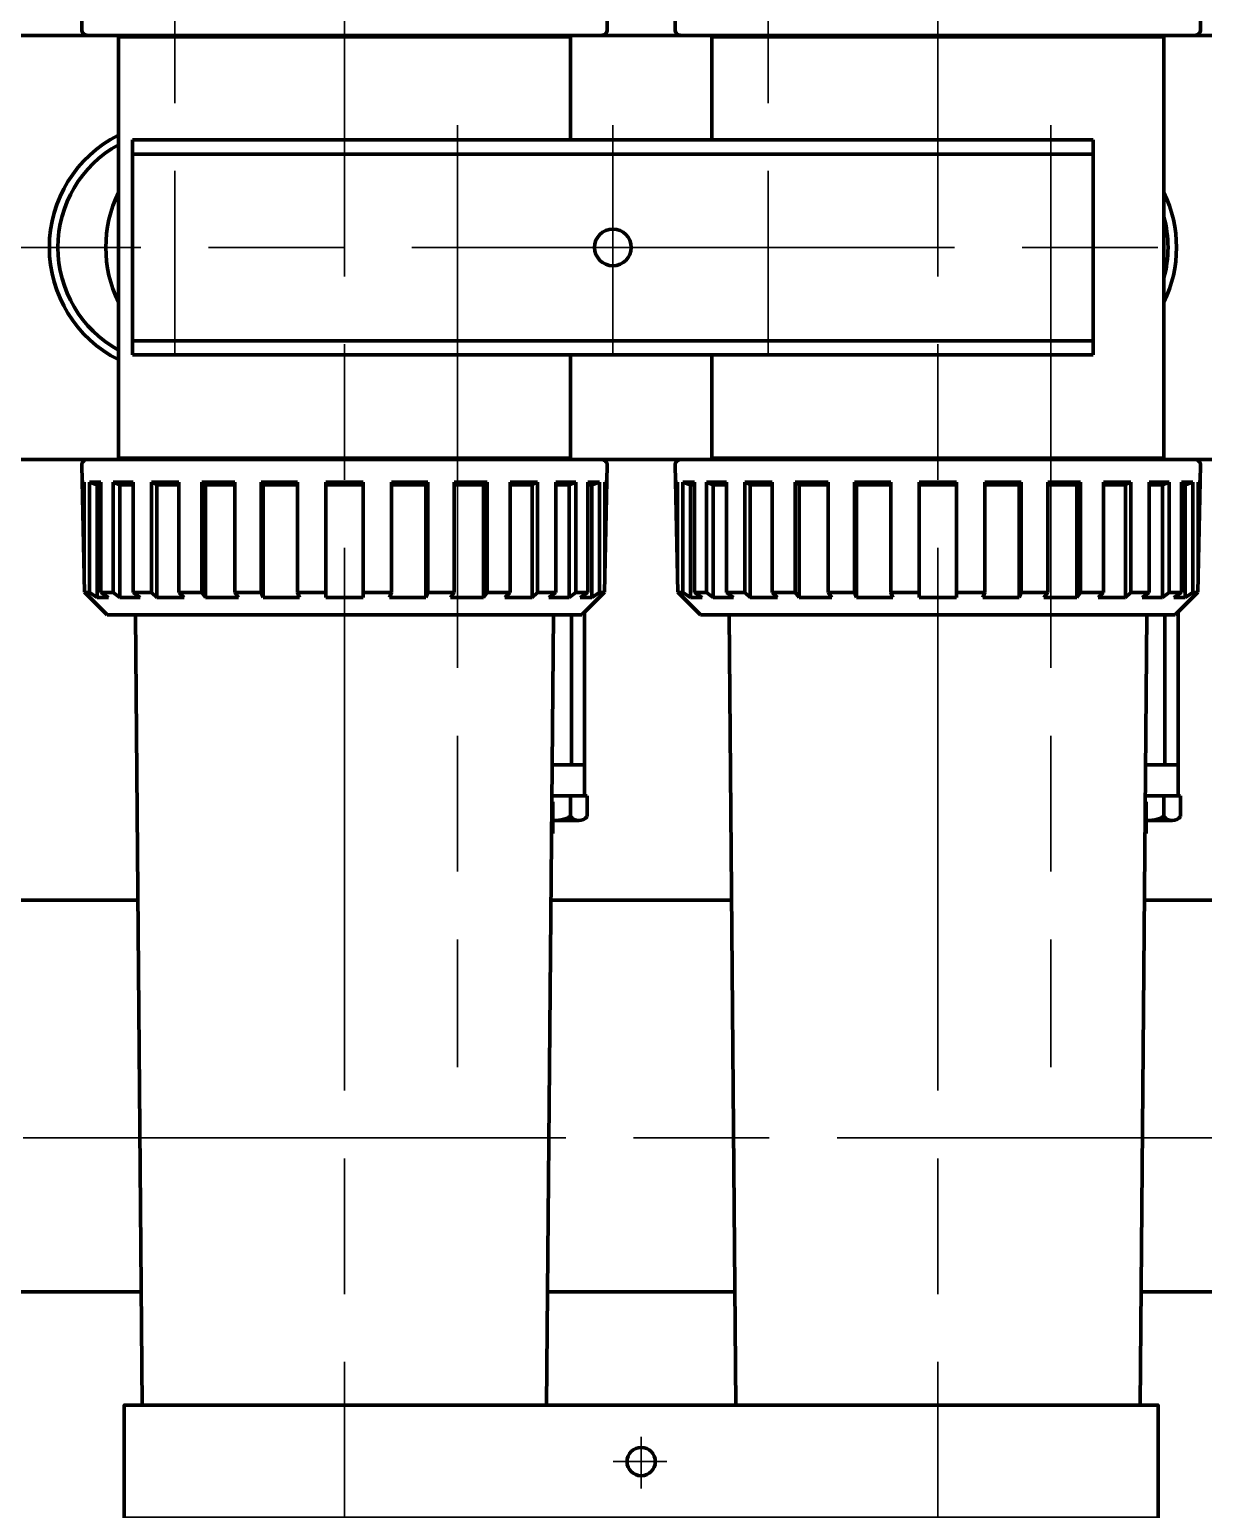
# Model space of a CAD drawing. Header units: millimetres. Extents: x 4423 to 6629, y 3249 to 4171.
# Drawn here: x 4619.7 to 4671.7, y 3905.3 to 3970.7 of the extents above; entities that cross this region are included whole.
import ezdxf

# ---------------------------------------------------------------- set-up
doc = ezdxf.new("R2010")
doc.units = ezdxf.units.MM
doc.linetypes.add('ACAD_ISO08W100', pattern=[36, 24, -3, 6, -3])
doc.layers.add('M_EQUIP_E3', color=3, linetype='Continuous', lineweight=35)
doc.layers.add('M_EQUIP_E7', color=7, linetype='Continuous', lineweight=70)

msp = doc.modelspace()

# ---------------------------------------------------------------- linework, layer by layer
at = {"layer": 'M_EQUIP_E3', "color": 3, "linetype": 'ACAD_ISO08W100', "lineweight": 35}
for p, q in [((4626.1587, 4000.4515), (4626.1587, 3956.3594)), ((4652.4087, 4000.4515), (4652.4087, 3956.3594)), ((4633.6587, 3983.7882), (4633.6587, 3798.3649)), ((4659.9087, 3983.7882), (4659.9087, 3798.3649)), ((4638.6587, 3966.4748), (4638.6587, 3924.8185)), ((4645.5337, 3966.4748), (4645.5337, 3956.3594)), ((4664.9087, 3966.4748), (4664.9087, 3924.8185)), ((4732.6443, 3961.0725), (4572.553, 3961.0725)), ((4648.6784, 3961.0725), (4659.9087, 3961.0725)), ((4642.9245, 3936.5532), (4642.9245, 3935.1627)), ((4669.1745, 3936.5532), (4669.1745, 3935.1627)), ((4547.4513, 3921.6935), (4756.2412, 3921.6935)), ((4646.7837, 3906.1927), (4646.7837, 3908.4767)), ((4647.9246, 3907.385), (4645.5518, 3907.385))]:
    msp.add_line(p, q, dxfattribs=at)
at = {"layer": 'M_EQUIP_E7', "linetype": 'Continuous'}
for p, q in [((4622.0391, 3970.7028), (4622.1587, 3976.3225)), ((4645.2783, 3970.7028), (4645.1587, 3976.3225)), ((4648.2891, 3970.7028), (4648.4087, 3976.3225)), ((4671.5283, 3970.7028), (4671.4087, 3976.3225)), ((4671.5283, 3970.7028), (4671.4087, 3976.3225)), ((4633.6587, 3970.4475), (4622.2891, 3970.4475)), ((4623.6252, 3970.4475), (4623.6587, 3970.3895)), ((4623.6252, 3970.4475), (4623.6587, 3970.3895)), ((4623.6587, 3961.0725), (4623.6587, 3970.3895)), ((4623.6587, 3970.3895), (4633.6587, 3970.3895)), ((4626.3286, 3970.4475), (4627.1335, 3970.4475)), ((4633.6587, 3970.4475), (4645.0283, 3970.4475)), ((4643.6587, 3970.3895), (4633.6587, 3970.3895)), ((4640.9888, 3970.4475), (4640.1839, 3970.4475)), ((4643.6922, 3970.4475), (4643.6587, 3970.3895)), ((4643.6922, 3970.4475), (4643.6587, 3970.3895)), ((4643.6587, 3965.8225), (4643.6587, 3970.3895)), ((4659.9087, 3970.4475), (4648.5391, 3970.4475)), ((4649.8752, 3970.4475), (4649.9087, 3970.3895)), ((4649.8752, 3970.4475), (4649.9087, 3970.3895)), ((4649.9087, 3970.3895), (4659.9087, 3970.3895)), ((4649.9087, 3965.8225), (4649.9087, 3970.3895)), ((4652.5786, 3970.4475), (4653.3835, 3970.4475)), ((4659.9087, 3970.4475), (4671.2783, 3970.4475)), ((4669.9087, 3970.3895), (4659.9087, 3970.3895)), ((4667.2388, 3970.4475), (4666.4339, 3970.4475)), ((4669.9422, 3970.4475), (4669.9087, 3970.3895)), ((4669.9422, 3970.4475), (4669.9087, 3970.3895)), ((4669.9087, 3961.0725), (4669.9087, 3970.3895)), ((4623.6587, 3951.7555), (4623.6587, 3961.0725)), ((4669.9087, 3951.7555), (4669.9087, 3961.0725)), ((4643.6587, 3951.7555), (4643.6587, 3956.3225)), ((4649.9087, 3951.7555), (4649.9087, 3956.3225)), ((4633.6587, 3951.6975), (4622.2891, 3951.6975)), ((4623.6252, 3951.6975), (4623.6587, 3951.7555)), ((4623.6587, 3951.7555), (4633.6587, 3951.7555)), ((4626.3286, 3951.6975), (4627.1335, 3951.6975)), ((4643.6587, 3951.7555), (4633.6587, 3951.7555)), ((4633.6587, 3951.6975), (4645.0283, 3951.6975)), ((4640.9888, 3951.6975), (4640.1839, 3951.6975)), ((4643.6922, 3951.6975), (4643.6587, 3951.7555)), ((4659.9087, 3951.6975), (4648.5391, 3951.6975)), ((4649.8752, 3951.6975), (4649.9087, 3951.7555)), ((4649.9087, 3951.7555), (4659.9087, 3951.7555)), ((4652.5786, 3951.6975), (4653.3835, 3951.6975)), ((4669.9087, 3951.7555), (4659.9087, 3951.7555)), ((4659.9087, 3951.6975), (4671.2783, 3951.6975)), ((4667.2388, 3951.6975), (4666.4339, 3951.6975)), ((4669.9422, 3951.6975), (4669.9087, 3951.7555)), ((4622.0391, 3951.4422), (4622.1587, 3945.8225)), ((4645.2783, 3951.4422), (4645.1587, 3945.8225)), ((4648.2891, 3951.4422), (4648.4087, 3945.8225)), ((4671.5283, 3951.4422), (4671.4087, 3945.8225)), ((4622.1385, 3950.6975), (4622.055, 3950.6975)), ((4622.1385, 3950.5687), (4622.0577, 3950.5687)), ((4622.1385, 3946.7704), (4622.1385, 3950.6975)), ((4622.3741, 3945.8132), (4622.3741, 3950.6975)), ((4622.3741, 3950.6975), (4622.7128, 3950.5687)), ((4622.8878, 3950.6975), (4622.3741, 3950.6975)), ((4622.7128, 3945.5923), (4622.7128, 3950.5687)), ((4622.8878, 3950.5687), (4622.7128, 3950.5687)), ((4622.8878, 3945.8132), (4622.8878, 3950.6975)), ((4623.4231, 3945.8132), (4623.4231, 3950.6975)), ((4623.4231, 3950.6975), (4623.7238, 3950.5687)), ((4624.3139, 3950.6975), (4623.4231, 3950.6975)), ((4623.7238, 3945.5923), (4623.7238, 3950.5687)), ((4624.3139, 3950.5687), (4623.7238, 3950.5687)), ((4624.3139, 3945.8132), (4624.3139, 3950.6975)), ((4625.1153, 3945.8132), (4625.1153, 3950.6975)), ((4626.3272, 3950.6975), (4625.1153, 3950.6975)), ((4625.1153, 3950.6975), (4625.3591, 3950.5687)), ((4625.3591, 3945.5923), (4625.3591, 3950.5687)), ((4626.3272, 3950.5687), (4625.3591, 3950.5687)), ((4626.3272, 3945.8132), (4626.3272, 3950.6975)), ((4628.8011, 3950.6975), (4627.3442, 3950.6975)), ((4627.3442, 3945.8132), (4627.3442, 3950.6975)), ((4627.3442, 3950.6975), (4627.5158, 3950.5687)), ((4627.5158, 3950.5687), (4628.8011, 3950.5687)), ((4627.5158, 3945.5923), (4627.5158, 3950.5687)), ((4628.8011, 3945.8132), (4628.8011, 3950.6975)), ((4631.5802, 3950.6975), (4629.97, 3950.6975)), ((4629.97, 3945.8132), (4629.97, 3950.6975)), ((4630.0585, 3950.5687), (4629.97, 3950.6975)), ((4631.5802, 3950.5687), (4630.0585, 3950.5687)), ((4630.0585, 3945.5923), (4630.0585, 3950.5687)), ((4631.5802, 3945.8132), (4631.5802, 3950.6975)), ((4632.8275, 3945.5923), (4632.8275, 3950.6975)), ((4633.6587, 3950.6975), (4632.8275, 3950.6975)), ((4632.8275, 3950.5687), (4633.6587, 3950.5687)), ((4633.6587, 3950.6975), (4634.49, 3950.6975)), ((4634.49, 3950.5687), (4633.6587, 3950.5687)), ((4634.49, 3945.5923), (4634.49, 3950.6975)), ((4635.7372, 3945.8132), (4635.7372, 3950.6975)), ((4635.7372, 3950.6975), (4637.3475, 3950.6975)), ((4635.7372, 3950.5687), (4637.2589, 3950.5687)), ((4637.2589, 3950.5687), (4637.3475, 3950.6975)), ((4637.2589, 3945.5923), (4637.2589, 3950.5687)), ((4637.3475, 3945.8132), (4637.3475, 3950.6975)), ((4638.5163, 3945.8132), (4638.5163, 3950.6975)), ((4638.5163, 3950.6975), (4639.9732, 3950.6975)), ((4639.8016, 3950.5687), (4638.5163, 3950.5687)), ((4639.9732, 3950.6975), (4639.8016, 3950.5687)), ((4639.8016, 3945.5923), (4639.8016, 3950.5687)), ((4639.9732, 3945.8132), (4639.9732, 3950.6975)), ((4640.9902, 3945.8132), (4640.9902, 3950.6975)), ((4640.9902, 3950.6975), (4642.2021, 3950.6975)), ((4640.9902, 3950.5687), (4641.9583, 3950.5687)), ((4642.2021, 3950.6975), (4641.9583, 3950.5687)), ((4641.9583, 3945.5923), (4641.9583, 3950.5687)), ((4642.2021, 3945.8132), (4642.2021, 3950.6975)), ((4643.0035, 3945.8132), (4643.0035, 3950.6975)), ((4643.0035, 3950.6975), (4643.8943, 3950.6975)), ((4643.0035, 3950.5687), (4643.5936, 3950.5687)), ((4643.8943, 3950.6975), (4643.5936, 3950.5687)), ((4643.5936, 3945.5923), (4643.5936, 3950.5687)), ((4643.8943, 3945.8132), (4643.8943, 3950.6975)), ((4644.4296, 3945.8132), (4644.4296, 3950.6975)), ((4644.4296, 3950.6975), (4644.9433, 3950.6975)), ((4644.4296, 3950.5687), (4644.6046, 3950.5687)), ((4644.9433, 3950.6975), (4644.6046, 3950.5687)), ((4644.6046, 3945.5923), (4644.6046, 3950.5687)), ((4644.9433, 3945.8132), (4644.9433, 3950.6975)), ((4645.1789, 3946.7704), (4645.1789, 3950.6975)), ((4645.1789, 3950.6975), (4645.2624, 3950.6975)), ((4645.1789, 3950.5687), (4645.2597, 3950.5687)), ((4648.3885, 3950.6975), (4648.305, 3950.6975)), ((4648.3885, 3950.5687), (4648.3077, 3950.5687)), ((4648.3885, 3946.7704), (4648.3885, 3950.6975)), ((4648.6241, 3945.8132), (4648.6241, 3950.6975)), ((4648.6241, 3950.6975), (4648.9628, 3950.5687)), ((4649.1378, 3950.6975), (4648.6241, 3950.6975)), ((4648.9628, 3945.5923), (4648.9628, 3950.5687)), ((4649.1378, 3950.5687), (4648.9628, 3950.5687)), ((4649.1378, 3945.8132), (4649.1378, 3950.6975)), ((4649.6731, 3945.8132), (4649.6731, 3950.6975)), ((4649.6731, 3950.6975), (4649.9738, 3950.5687)), ((4650.5639, 3950.6975), (4649.6731, 3950.6975)), ((4649.9738, 3945.5923), (4649.9738, 3950.5687)), ((4650.5639, 3950.5687), (4649.9738, 3950.5687)), ((4650.5639, 3945.8132), (4650.5639, 3950.6975)), ((4651.3653, 3945.8132), (4651.3653, 3950.6975)), ((4652.5772, 3950.6975), (4651.3653, 3950.6975)), ((4651.3653, 3950.6975), (4651.6091, 3950.5687)), ((4651.6091, 3945.5923), (4651.6091, 3950.5687)), ((4652.5772, 3950.5687), (4651.6091, 3950.5687)), ((4652.5772, 3945.8132), (4652.5772, 3950.6975)), ((4653.5942, 3945.8132), (4653.5942, 3950.6975)), ((4655.0511, 3950.6975), (4653.5942, 3950.6975)), ((4653.5942, 3950.6975), (4653.7658, 3950.5687)), ((4653.7658, 3945.5923), (4653.7658, 3950.5687)), ((4653.7658, 3950.5687), (4655.0511, 3950.5687)), ((4655.0511, 3945.8132), (4655.0511, 3950.6975)), ((4656.22, 3945.8132), (4656.22, 3950.6975)), ((4656.3085, 3950.5687), (4656.22, 3950.6975)), ((4657.8302, 3950.6975), (4656.22, 3950.6975)), ((4656.3085, 3945.5923), (4656.3085, 3950.5687)), ((4657.8302, 3950.5687), (4656.3085, 3950.5687)), ((4657.8302, 3945.8132), (4657.8302, 3950.6975)), ((4659.0775, 3945.5923), (4659.0775, 3950.6975)), ((4659.9087, 3950.6975), (4659.0775, 3950.6975)), ((4659.0775, 3950.5687), (4659.9087, 3950.5687)), ((4659.9087, 3950.6975), (4660.74, 3950.6975)), ((4660.74, 3950.5687), (4659.9087, 3950.5687)), ((4660.74, 3945.5923), (4660.74, 3950.6975)), ((4661.9872, 3945.8132), (4661.9872, 3950.6975)), ((4661.9872, 3950.6975), (4663.5975, 3950.6975)), ((4661.9872, 3950.5687), (4663.5089, 3950.5687)), ((4663.5089, 3950.5687), (4663.5975, 3950.6975)), ((4663.5089, 3945.5923), (4663.5089, 3950.5687)), ((4663.5975, 3945.8132), (4663.5975, 3950.6975)), ((4664.7663, 3945.8132), (4664.7663, 3950.6975)), ((4664.7663, 3950.6975), (4666.2232, 3950.6975)), ((4666.0516, 3950.5687), (4664.7663, 3950.5687)), ((4666.2232, 3950.6975), (4666.0516, 3950.5687)), ((4666.0516, 3945.5923), (4666.0516, 3950.5687)), ((4666.2232, 3945.8132), (4666.2232, 3950.6975)), ((4667.2402, 3945.8132), (4667.2402, 3950.6975)), ((4667.2402, 3950.6975), (4668.4521, 3950.6975)), ((4667.2402, 3950.5687), (4668.2083, 3950.5687)), ((4668.4521, 3950.6975), (4668.2083, 3950.5687)), ((4668.2083, 3945.5923), (4668.2083, 3950.5687)), ((4668.4521, 3945.8132), (4668.4521, 3950.6975)), ((4669.2535, 3945.8132), (4669.2535, 3950.6975)), ((4669.2535, 3950.6975), (4670.1443, 3950.6975)), ((4669.2535, 3950.5687), (4669.8436, 3950.5687)), ((4670.1443, 3950.6975), (4669.8436, 3950.5687)), ((4669.8436, 3945.5923), (4669.8436, 3950.5687)), ((4670.1443, 3945.8132), (4670.1443, 3950.6975)), ((4670.6796, 3945.8132), (4670.6796, 3950.6975)), ((4670.6796, 3950.6975), (4671.1933, 3950.6975)), ((4670.6796, 3950.5687), (4670.8546, 3950.5687)), ((4671.1933, 3950.6975), (4670.8546, 3950.5687)), ((4670.8546, 3945.5923), (4670.8546, 3950.5687)), ((4671.1933, 3945.8132), (4671.1933, 3950.6975)), ((4671.4289, 3946.7704), (4671.4289, 3950.6975)), ((4671.4289, 3950.6975), (4671.5124, 3950.6975)), ((4671.4289, 3950.5687), (4671.5097, 3950.5687)), ((4622.1587, 3945.8225), (4623.1587, 3944.8225)), ((4622.3741, 3945.8132), (4622.1679, 3945.8132)), ((4622.3741, 3945.8132), (4622.7128, 3945.5923)), ((4623.4231, 3945.8132), (4622.8878, 3945.8132)), ((4622.8878, 3945.8132), (4623.2266, 3945.5923)), ((4623.7238, 3945.5923), (4623.4231, 3945.8132)), ((4625.1153, 3945.8132), (4624.3139, 3945.8132)), ((4624.3139, 3945.8132), (4624.6146, 3945.5923)), ((4625.3591, 3945.5923), (4625.1153, 3945.8132)), ((4626.3272, 3945.8132), (4626.571, 3945.5923)), ((4627.3442, 3945.8132), (4626.3272, 3945.8132)), ((4627.5158, 3945.5923), (4627.3442, 3945.8132)), ((4629.97, 3945.8132), (4628.8011, 3945.8132)), ((4628.8011, 3945.8132), (4628.9727, 3945.5923)), ((4630.0585, 3945.5923), (4629.97, 3945.8132)), ((4632.8275, 3945.8132), (4631.5802, 3945.8132)), ((4631.5802, 3945.8132), (4631.6688, 3945.5923)), ((4634.49, 3945.8132), (4635.7372, 3945.8132)), ((4635.7372, 3945.8132), (4635.6486, 3945.5923)), ((4637.2589, 3945.5923), (4637.3475, 3945.8132)), ((4637.3475, 3945.8132), (4638.5163, 3945.8132)), ((4638.5163, 3945.8132), (4638.3447, 3945.5923)), ((4639.8016, 3945.5923), (4639.9732, 3945.8132)), ((4639.9732, 3945.8132), (4640.9902, 3945.8132)), ((4640.9902, 3945.8132), (4640.7464, 3945.5923)), ((4641.9583, 3945.5923), (4642.2021, 3945.8132)), ((4642.2021, 3945.8132), (4643.0035, 3945.8132)), ((4643.0035, 3945.8132), (4642.7028, 3945.5923)), ((4643.5936, 3945.5923), (4643.8943, 3945.8132)), ((4643.8943, 3945.8132), (4644.4296, 3945.8132)), ((4644.4296, 3945.8132), (4644.0908, 3945.5923)), ((4645.1587, 3945.8225), (4644.1587, 3944.8225)), ((4644.9433, 3945.8132), (4644.6046, 3945.5923)), ((4644.9433, 3945.8132), (4645.1495, 3945.8132)), ((4648.4087, 3945.8225), (4649.4087, 3944.8225)), ((4648.6241, 3945.8132), (4648.4179, 3945.8132)), ((4648.6241, 3945.8132), (4648.9628, 3945.5923)), ((4649.6731, 3945.8132), (4649.1378, 3945.8132)), ((4649.1378, 3945.8132), (4649.4766, 3945.5923)), ((4649.9738, 3945.5923), (4649.6731, 3945.8132)), ((4651.3653, 3945.8132), (4650.5639, 3945.8132)), ((4650.5639, 3945.8132), (4650.8646, 3945.5923)), ((4651.6091, 3945.5923), (4651.3653, 3945.8132)), ((4653.5942, 3945.8132), (4652.5772, 3945.8132)), ((4652.5772, 3945.8132), (4652.821, 3945.5923)), ((4653.7658, 3945.5923), (4653.5942, 3945.8132)), ((4656.22, 3945.8132), (4655.0511, 3945.8132)), ((4655.0511, 3945.8132), (4655.2227, 3945.5923)), ((4656.3085, 3945.5923), (4656.22, 3945.8132)), ((4659.0775, 3945.8132), (4657.8302, 3945.8132)), ((4657.8302, 3945.8132), (4657.9188, 3945.5923)), ((4660.74, 3945.8132), (4661.9872, 3945.8132)), ((4661.9872, 3945.8132), (4661.8986, 3945.5923)), ((4663.5089, 3945.5923), (4663.5975, 3945.8132)), ((4663.5975, 3945.8132), (4664.7663, 3945.8132)), ((4664.7663, 3945.8132), (4664.5947, 3945.5923)), ((4666.0516, 3945.5923), (4666.2232, 3945.8132)), ((4666.2232, 3945.8132), (4667.2402, 3945.8132)), ((4667.2402, 3945.8132), (4666.9964, 3945.5923)), ((4668.2083, 3945.5923), (4668.4521, 3945.8132)), ((4668.4521, 3945.8132), (4669.2535, 3945.8132)), ((4669.2535, 3945.8132), (4668.9528, 3945.5923)), ((4669.8436, 3945.5923), (4670.1443, 3945.8132)), ((4670.1443, 3945.8132), (4670.6796, 3945.8132)), ((4670.6796, 3945.8132), (4670.3408, 3945.5923)), ((4671.4087, 3945.8225), (4670.4087, 3944.8225)), ((4671.1933, 3945.8132), (4670.8546, 3945.5923)), ((4671.1933, 3945.8132), (4671.3995, 3945.8132)), ((4623.2266, 3945.5923), (4622.7128, 3945.5923)), ((4624.6146, 3945.5923), (4623.7238, 3945.5923)), ((4626.571, 3945.5923), (4625.3591, 3945.5923)), ((4628.9727, 3945.5923), (4627.5158, 3945.5923)), ((4631.6688, 3945.5923), (4630.0585, 3945.5923)), ((4632.8275, 3945.5923), (4633.6587, 3945.5923)), ((4634.49, 3945.5923), (4633.6587, 3945.5923)), ((4635.6486, 3945.5923), (4637.2589, 3945.5923)), ((4638.3447, 3945.5923), (4639.8016, 3945.5923)), ((4640.7464, 3945.5923), (4641.9583, 3945.5923)), ((4642.7028, 3945.5923), (4643.5936, 3945.5923)), ((4644.0908, 3945.5923), (4644.6046, 3945.5923)), ((4649.4766, 3945.5923), (4648.9628, 3945.5923)), ((4650.8646, 3945.5923), (4649.9738, 3945.5923)), ((4652.821, 3945.5923), (4651.6091, 3945.5923)), ((4655.2227, 3945.5923), (4653.7658, 3945.5923)), ((4657.9188, 3945.5923), (4656.3085, 3945.5923)), ((4659.0775, 3945.5923), (4659.9087, 3945.5923)), ((4660.74, 3945.5923), (4659.9087, 3945.5923)), ((4661.8986, 3945.5923), (4663.5089, 3945.5923)), ((4664.5947, 3945.5923), (4666.0516, 3945.5923)), ((4666.9964, 3945.5923), (4668.2083, 3945.5923)), ((4668.9528, 3945.5923), (4669.8436, 3945.5923)), ((4670.3408, 3945.5923), (4670.8546, 3945.5923)), ((4633.6587, 3944.8225), (4623.1587, 3944.8225)), ((4633.6587, 3944.8225), (4644.1587, 3944.8225)), ((4659.9087, 3944.8225), (4649.4087, 3944.8225)), ((4659.9087, 3944.8225), (4670.4087, 3944.8225))]:
    msp.add_line(p, q, dxfattribs=at)
at = {"layer": 'M_EQUIP_E7', "color": 7, "linetype": 'Continuous', "lineweight": 70}
for p, q in [((4591.1587, 3970.4475), (4740.5337, 3970.4475)), ((4595.5337, 3970.4475), (4739.2837, 3970.4475)), ((4595.5337, 3970.4475), (4739.2837, 3970.4475)), ((4666.7837, 3965.8225), (4624.2837, 3965.8225)), ((4624.2837, 3956.3225), (4624.2837, 3965.8225)), ((4666.7837, 3956.3225), (4666.7837, 3965.8225)), ((4666.7837, 3965.1975), (4624.2837, 3965.1975)), ((4666.7837, 3956.9475), (4624.2837, 3956.9475)), ((4666.7837, 3956.3225), (4624.2837, 3956.3225)), ((4726.7837, 3951.6975), (4591.1587, 3951.6975)), ((4624.4193, 3944.8225), (4624.7145, 3909.885)), ((4642.8981, 3944.8225), (4642.6029, 3909.885)), ((4643.7012, 3938.1935), (4643.7012, 3944.8225)), ((4650.6693, 3944.8225), (4650.9645, 3909.885)), ((4669.1481, 3944.8225), (4668.8529, 3909.885)), ((4669.9512, 3938.1935), (4669.9512, 3944.8225)), ((4644.3886, 3936.8185), (4642.8305, 3936.8185)), ((4643.6565, 3936.8185), (4643.6565, 3935.9124)), ((4644.3886, 3936.8185), (4644.3886, 3935.9124)), ((4670.6386, 3936.8185), (4669.0805, 3936.8185)), ((4669.9065, 3936.8185), (4669.9065, 3935.9124)), ((4670.6386, 3936.8185), (4670.6386, 3935.9124)), ((4644.0225, 3935.7311), (4642.8213, 3935.7311)), ((4670.2725, 3935.7311), (4669.0713, 3935.7311)), ((4616.5395, 3932.2123), (4624.5279, 3932.2123)), ((4642.7895, 3932.2123), (4650.7779, 3932.2123)), ((4669.0395, 3932.2123), (4677.0279, 3932.2123)), ((4669.0416, 3932.2123), (4677.0258, 3932.2123)), ((4616.3951, 3914.885), (4624.6723, 3914.885)), ((4642.6451, 3914.885), (4650.9223, 3914.885)), ((4668.8951, 3914.885), (4677.1723, 3914.885)), ((4668.8951, 3914.885), (4677.1723, 3914.885))]:
    msp.add_line(p, q, dxfattribs=at)
at = {"layer": 'M_EQUIP_E7', "color": 7}
for p, q in [((4644.2837, 3944.9475), (4644.2837, 3936.8185)), ((4670.5337, 3944.9475), (4670.5337, 3936.8185)), ((4642.8421, 3938.1935), (4644.2837, 3938.1935)), ((4669.0921, 3938.1935), (4670.5337, 3938.1935)), ((4642.8305, 3936.8185), (4643.6272, 3936.8185)), ((4669.0805, 3936.8185), (4669.8772, 3936.8185))]:
    msp.add_line(p, q, dxfattribs=at)
at = {"layer": 'M_EQUIP_E7', "color": 7, "linetype": 'Continuous', "lineweight": 70}
msp.add_lwpolyline([(4669.6509, 3904.885), (4623.9165, 3904.885), (4623.9165, 3909.885), (4669.6509, 3909.885)], close=True, dxfattribs=at)
for centre, radius in [((4645.5337, 3961.0725), 0.8125), ((4646.7837, 3907.385), 0.625)]:
    msp.add_circle(centre, radius, dxfattribs=at)
at = {"layer": 'M_EQUIP_E7', "linetype": 'Continuous'}
for centre, radius, start, end in [((4622.2891, 3970.6975), 0.25, 178.781125, 270), ((4645.0283, 3970.6975), 0.25, 270, 1.218875), ((4648.5391, 3970.6975), 0.25, 178.781125, 270), ((4671.2783, 3970.6975), 0.25, 270, 1.218875), ((4626.1587, 3961.0725), 5.5563, 116.740076, 243.259924), ((4626.1587, 3961.0725), 5.1813, 118.8494, 241.1506), ((4628.6587, 3961.0725), 5.5563, 154.143285, 205.856715), ((4664.9087, 3961.0725), 5.5563, 334.143285, 25.856715), ((4664.9087, 3961.0725), 5.1813, 344.80035, 15.19965), ((4622.2891, 3951.4475), 0.25, 90, 181.218875), ((4645.0283, 3951.4475), 0.25, 358.781125, 90), ((4648.5391, 3951.4475), 0.25, 90, 181.218875), ((4671.2783, 3951.4475), 0.25, 358.781125, 90)]:
    msp.add_arc(centre, radius, start, end, dxfattribs=at)
at = {"layer": 'M_EQUIP_E7', "color": 7, "linetype": 'Continuous', "lineweight": 70}
for centre, radius, start, end in [((4642.9245, 3937.3002), 1.5691, 266.230701, 297.8101), ((4644.0225, 3936.1914), 0.4602, 217.316567, 322.683433), ((4669.1745, 3937.3002), 1.5691, 266.230701, 297.8101), ((4670.2725, 3936.1914), 0.4602, 217.316567, 322.683433)]:
    msp.add_arc(centre, radius, start, end, dxfattribs=at)

doc.saveas('drawing.dxf')
